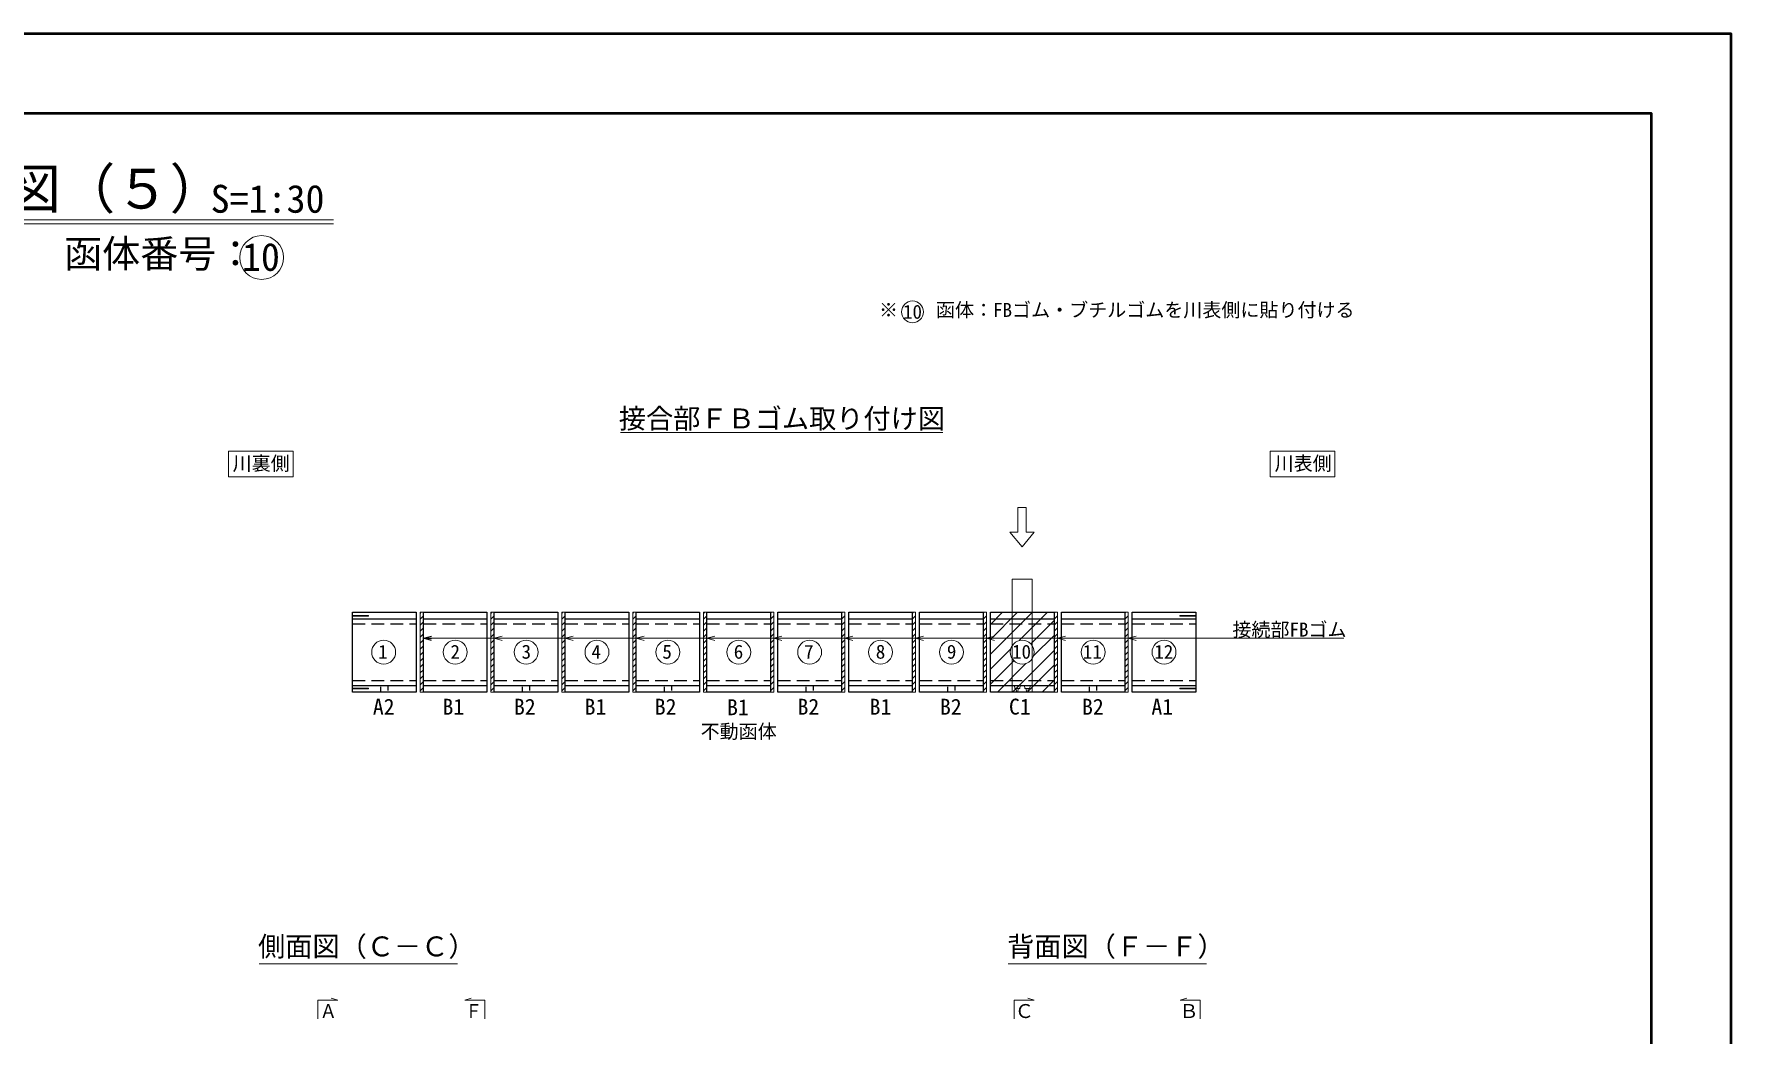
# Model space of a CAD drawing. Header units: millimetres. Extents: x 0 to 126150, y -2000 to 17820.
# Drawn here: x 113377 to 126150, y 10291 to 17820 of the extents above; entities that cross this region are included whole.
import ezdxf
from ezdxf.enums import TextEntityAlignment as Align

# ---------------------------------------------------------------- set-up
doc = ezdxf.new("R2010")
doc.units = ezdxf.units.MM
doc.header["$LTSCALE"] = 30
doc.linetypes.add('CENTER2', pattern=[28.575, 19.05, -3.175, 3.175, -3.175])
doc.linetypes.add('HIDDEN2', pattern=[4.7625, 3.175, -1.5875])
for name, color, linetype, lineweight in [('0その他', 7, 'Continuous', 13), ('0タイトル', 7, 'Continuous', 13), ('0中心線', 7, 'CENTER2', 5), ('0文字', 41, 'Continuous', 5), ('1Pca-BOX', 3, 'Continuous', 25), ('1アンカーボルト孔', 30, 'Continuous', 13), ('1グラウトホール', 1, 'HIDDEN2', 25), ('2現場打ち・増しコン', 1, 'HIDDEN2', 13), ('3FBゴム', 181, 'Continuous', 13), ('3機械式継手', 220, 'Continuous', 13), ('D-TTL', 2, 'Continuous', 50)]:
    doc.layers.add(name, color=color, linetype=linetype, lineweight=lineweight)
doc.styles.get("Standard").update_dxf_attribs({"font": 'MS Gothic.ttf'})
doc.styles.add('寸法文字', font='MS Gothic.ttf')
doc.dimstyles.new('1／30', dxfattribs={"dimscale": 30, "dimtxt": 3.5, "dimasz": 2, "dimexe": 0, "dimexo": 2, "dimgap": 0.3, "dimtad": 1, "dimdec": 0, "dimzin": 1, "dimdsep": 46, "dimtxsty": '寸法文字', "dimblk": 'OPEN30', "dimcen": 2.5, "dimclrd": 256, "dimclre": 256, "dimclrt": 256, "dimadec": 0, "dimazin": 0, "dimtfac": 1, "dimtdec": 0, "dimtmove": 0, "dimatfit": 3, "dimldrblk": 'OPEN30', "dimfxl": 1, "dimlwd": -1, "dimlwe": -1, "dimarcsym": 0})

# ---------------------------------------------------------------- blocks, each defined once
blk = doc.blocks.new('機械式継手1')
at = {"layer": '0中心線', "linetype": 'ByBlock', "ltscale": 0.1}
blk.add_line((0, -26), (120, -26), dxfattribs=at)
at = {"layer": '3機械式継手'}
for p, q in [((0, -23), (0, -29)), ((0, -23), (0, -29)), ((4, -23), (0, -23)), ((4, -29), (0, -29)), ((4, -23), (5, -23)), ((19, -23), (5, -23)), ((4, -29), (5, -30)), ((19, -30), (5, -30)), ((19, -30), (19, -23)), ((19, -24), (120, -24)), ((19, -28), (120, -28)), ((120, -28), (120, -24))]:
    blk.add_line(p, q, dxfattribs=at)
at = {"layer": '3機械式継手', "linetype": 'HIDDEN2', "ltscale": 0.6}
for p, q in [((19, -24), (0, -24)), ((19, -28), (0, -28)), ((5, -28), (5, -24)), ((8, -28), (8, -24))]:
    blk.add_line(p, q, dxfattribs=at)
blk = doc.blocks.new('機械式継手2')
at = {"layer": '0中心線', "linetype": 'ByBlock', "ltscale": 0.1}
blk.add_line((0, 26), (120, 26), dxfattribs=at)
at = {"layer": '3機械式継手'}
for p, q in [((0, 29), (0, 23)), ((0, 29), (0, 23)), ((4, 29), (0, 29)), ((4, 23), (0, 23)), ((4, 29), (5, 30)), ((19, 30), (5, 30)), ((19, 23), (5, 23)), ((4, 23), (5, 23)), ((19, 23), (19, 30)), ((19, 28), (120, 28)), ((19, 24), (120, 24)), ((120, 24), (120, 28))]:
    blk.add_line(p, q, dxfattribs=at)
at = {"layer": '3機械式継手', "linetype": 'HIDDEN2', "ltscale": 0.6}
for p, q in [((19, 28), (0, 28)), ((19, 24), (0, 24)), ((5, 24), (5, 28)), ((8, 24), (8, 28))]:
    blk.add_line(p, q, dxfattribs=at)
blk = doc.blocks.new('_Open30')
at = {"color": 0, "linetype": 'ByBlock', "lineweight": -2}
for p, q in [((-1, 0.27), (0, 0)), ((0, 0), (-1, -0.27)), ((0, 0), (-1, 0))]:
    blk.add_line(p, q, dxfattribs=at)

msp = doc.modelspace()

# ---------------------------------------------------------------- hatches: boundary and pattern name
at = {"layer": '0その他'}
h = msp.add_hatch(dxfattribs=at)
h.set_pattern_fill('ANSI31', color=256, scale=10, angle=180)
h.set_pattern_definition([(225, (51394.768, 969.464), (22.45064, -22.45064), [])])
h.paths.add_polyline_path([(116283, 12865.8), (116308, 12865.8), (116308, 13465.8), (116283, 13465.8)])
h = msp.add_hatch(dxfattribs=at)
h.set_pattern_fill('ANSI31', color=256, scale=10, angle=180)
h.set_pattern_definition([(225, (51928.268, 969.464), (22.45064, -22.45064), [])])
h.paths.add_polyline_path([(116816.5, 12865.8), (116841.5, 12865.8), (116841.5, 13465.8), (116816.5, 13465.8)])
h = msp.add_hatch(dxfattribs=at)
h.set_pattern_fill('ANSI31', color=256, scale=10, angle=180)
h.set_pattern_definition([(225, (52461.768, 969.464), (22.45064, -22.45064), [])])
h.paths.add_polyline_path([(117350, 12865.8), (117375, 12865.8), (117375, 13465.8), (117350, 13465.8)])
h = msp.add_hatch(dxfattribs=at)
h.set_pattern_fill('ANSI31', color=256, scale=10, angle=180)
h.set_pattern_definition([(225, (52995.268, 969.464), (22.45064, -22.45064), [])])
h.paths.add_polyline_path([(117883.5, 12865.8), (117908.5, 12865.8), (117908.5, 13465.8), (117883.5, 13465.8)])
h = msp.add_hatch(dxfattribs=at)
h.set_pattern_fill('ANSI31', color=256, scale=10, angle=180)
h.set_pattern_definition([(225, (53528.768, 969.464), (22.45064, -22.45064), [])])
h.paths.add_polyline_path([(118417, 12865.8), (118442, 12865.8), (118442, 13465.8), (118417, 13465.8)])
h = msp.add_hatch(dxfattribs=at)
h.set_pattern_fill('ANSI31', color=256, scale=10, angle=180)
h.set_pattern_definition([(225, (54032.268, 969.464), (22.45064, -22.45064), [])])
h.paths.add_polyline_path([(118920.5, 12865.8), (118945.5, 12865.8), (118945.5, 13465.8), (118920.5, 13465.8)])
h = msp.add_hatch(dxfattribs=at)
h.set_pattern_fill('ANSI31', color=256, scale=10, angle=180)
h.set_pattern_definition([(225, (54565.768, 969.464), (22.45064, -22.45064), [])])
h.paths.add_polyline_path([(119454, 12865.8), (119479, 12865.8), (119479, 13465.8), (119454, 13465.8)])
h = msp.add_hatch(dxfattribs=at)
h.set_pattern_fill('ANSI31', color=256, scale=10, angle=180)
h.set_pattern_definition([(225, (55099.268, 969.464), (22.45064, -22.45064), [])])
h.paths.add_polyline_path([(119987.5, 12865.8), (120012.5, 12865.8), (120012.5, 13465.8), (119987.5, 13465.8)])
h = msp.add_hatch(dxfattribs=at)
h.set_pattern_fill('ANSI31', color=256, scale=10, angle=180)
h.set_pattern_definition([(225, (55632.768, 969.464), (22.45064, -22.45064), [])])
h.paths.add_polyline_path([(120521, 12865.8), (120546, 12865.8), (120546, 13465.8), (120521, 13465.8)])
h = msp.add_hatch(dxfattribs=at)
h.set_pattern_fill('ANSI31', color=256, scale=25)
h.paths.add_polyline_path([(121054.5, 13465.8), (120576, 13465.8), (120576, 12865.8), (121054.5, 12865.8)])
h.paths.add_polyline_path([(120905.3, 13165.8, -1), (120725.3, 13165.8, -1)], flags=16)
h = msp.add_hatch(dxfattribs=at)
h.set_pattern_fill('ANSI31', color=256, scale=10, angle=180)
h.set_pattern_definition([(225, (56166.268, 969.464), (22.45064, -22.45064), [])])
h.paths.add_polyline_path([(121054.5, 12865.8), (121079.5, 12865.8), (121079.5, 13465.8), (121054.5, 13465.8)])
h = msp.add_hatch(dxfattribs=at)
h.set_pattern_fill('ANSI31', color=256, scale=10, angle=180)
h.set_pattern_definition([(225, (56699.768, 969.464), (22.45064, -22.45064), [])])
h.paths.add_polyline_path([(121588, 12865.8), (121613, 12865.8), (121613, 13465.8), (121588, 13465.8)])

# ---------------------------------------------------------------- linework, layer by layer
at = {"layer": '0タイトル'}
for p, q in [((111439.9, 16420), (115630.1, 16420)), ((111439.9, 16390), (115630.1, 16390)), ((120217.7, 14820), (117790.9, 14820)), ((115072.3, 10820), (116563.8, 10820)), ((120710.3, 10820), (122201.8, 10820))]:
    msp.add_line(p, q, dxfattribs=at)
msp.add_circle((115090.1, 16136.8), 165, dxfattribs=at)
at = {"layer": '0文字'}
for points in [[(114839.8, 14679.3), (115326.4, 14679.3), (115326.4, 14486.9), (114839.8, 14486.9)], [(122682.2, 14679.3), (123168.8, 14679.3), (123168.8, 14486.9), (122682.2, 14486.9)], [(120904.2, 14069.6), (120843.9, 14069.6), (120843.9, 14255.2), (120782.9, 14255.2), (120782.9, 14069.6), (120722.7, 14069.6), (120813.4, 13958.2)]]:
    msp.add_lwpolyline(points, close=True, dxfattribs=at)
for points in [[(115512.6, 10405.9), (115512.6, 10545), (115663.2, 10545), (115614.7, 10559.7)], [(116769.6, 10405.9), (116769.6, 10545), (116619, 10545), (116667.5, 10559.7)], [(120755.1, 10405.9), (120755.1, 10545), (120905.7, 10545), (120857.2, 10559.7)], [(122155.1, 10405.9), (122155.1, 10545), (122004.5, 10545), (122053, 10559.7)]]:
    msp.add_lwpolyline(points, dxfattribs=at)
for centre, radius in [((119989, 15727.4), 82.5), ((116008.8, 13165.8), 90), ((116547.3, 13165.8), 90), ((117080.8, 13165.8), 90), ((117614.3, 13165.8), 90), ((118147.8, 13165.8), 90), ((118681.3, 13165.8), 90), ((119214.8, 13165.8), 90), ((119748.3, 13165.8), 90), ((120281.8, 13165.8), 90), ((120815.3, 13165.8), 90), ((121348.8, 13165.8), 90), ((121882.3, 13165.8), 90)]:
    msp.add_circle(centre, radius, dxfattribs=at)
at = {"layer": '1Pca-BOX'}
for p, q in [((115774.5, 13415.8), (116253, 13415.8)), ((116308, 13415.8), (116786.5, 13415.8)), ((116841.5, 13415.8), (117320, 13415.8)), ((117375, 13415.8), (117853.5, 13415.8)), ((117908.5, 13415.8), (118387, 13415.8)), ((118442, 13415.8), (118920.5, 13415.8)), ((118975.5, 13415.8), (119454, 13415.8)), ((119509, 13415.8), (119987.5, 13415.8)), ((120042.5, 13415.8), (120521, 13415.8)), ((120576, 13415.8), (121054.5, 13415.8)), ((121109.5, 13415.8), (121588, 13415.8)), ((121643, 13415.8), (122121.5, 13415.8)), ((115774.5, 12915.8), (116253, 12915.8)), ((116308, 12915.8), (116786.5, 12915.8)), ((116841.5, 12915.8), (117320, 12915.8)), ((117375, 12915.8), (117853.5, 12915.8)), ((117908.5, 12915.8), (118387, 12915.8)), ((118442, 12915.8), (118920.5, 12915.8)), ((118975.5, 12915.8), (119454, 12915.8)), ((119509, 12915.8), (119987.5, 12915.8)), ((120042.5, 12915.8), (120521, 12915.8)), ((120576, 12915.8), (121054.5, 12915.8)), ((121109.5, 12915.8), (121588, 12915.8)), ((121643, 12915.8), (122121.5, 12915.8))]:
    msp.add_line(p, q, dxfattribs=at)
at = {"layer": '1Pca-BOX', "linetype": 'HIDDEN2'}
for p, q in [((115774.5, 13378.3), (116253, 13378.3)), ((116308, 13378.3), (116786.5, 13378.3)), ((116841.5, 13378.3), (117320, 13378.3)), ((117375, 13378.3), (117853.5, 13378.3)), ((117908.5, 13378.3), (118387, 13378.3)), ((118442, 13378.3), (118920.5, 13378.3)), ((118975.5, 13378.3), (119454, 13378.3)), ((119509, 13378.3), (119987.5, 13378.3)), ((120042.5, 13378.3), (120521, 13378.3)), ((120576, 13378.3), (121054.5, 13378.3)), ((121109.5, 13378.3), (121588, 13378.3)), ((121643, 13378.3), (122121.5, 13378.3)), ((115774.5, 12953.3), (116253, 12953.3)), ((116308, 12953.3), (116786.5, 12953.3)), ((116841.5, 12953.3), (117320, 12953.3)), ((117375, 12953.3), (117853.5, 12953.3)), ((117908.5, 12953.3), (118387, 12953.3)), ((118442, 12953.3), (118920.5, 12953.3)), ((118975.5, 12953.3), (119454, 12953.3)), ((119509, 12953.3), (119987.5, 12953.3)), ((120042.5, 12953.3), (120521, 12953.3)), ((120576, 12953.3), (121054.5, 12953.3)), ((121109.5, 12953.3), (121588, 12953.3)), ((121643, 12953.3), (122121.5, 12953.3))]:
    msp.add_line(p, q, dxfattribs=at)
at = {"layer": '1Pca-BOX'}
for points in [[(115774.5, 13465.8), (116253, 13465.8), (116253, 12865.8), (115774.5, 12865.8)], [(116308, 13465.8), (116786.5, 13465.8), (116786.5, 12865.8), (116308, 12865.8)], [(116841.5, 13465.8), (117320, 13465.8), (117320, 12865.8), (116841.5, 12865.8)], [(117375, 13465.8), (117853.5, 13465.8), (117853.5, 12865.8), (117375, 12865.8)], [(117908.5, 13465.8), (118387, 13465.8), (118387, 12865.8), (117908.5, 12865.8)], [(118442, 13465.8), (118920.5, 13465.8), (118920.5, 12865.8), (118442, 12865.8)], [(118975.5, 13465.8), (119454, 13465.8), (119454, 12865.8), (118975.5, 12865.8)], [(119509, 13465.8), (119987.5, 13465.8), (119987.5, 12865.8), (119509, 12865.8)], [(120042.5, 13465.8), (120521, 13465.8), (120521, 12865.8), (120042.5, 12865.8)], [(120576, 13465.8), (121054.5, 13465.8), (121054.5, 12865.8), (120576, 12865.8)], [(121109.5, 13465.8), (121588, 13465.8), (121588, 12865.8), (121109.5, 12865.8)], [(121643, 13465.8), (122121.5, 13465.8), (122121.5, 12865.8), (121643, 12865.8)]]:
    msp.add_lwpolyline(points, close=True, dxfattribs=at)
at = {"layer": '1アンカーボルト孔', "ltscale": 10}
for p, q in [((120770.3, 12893.3), (120772.8, 12865.8)), ((120845.3, 12893.3), (120847.8, 12865.8))]:
    msp.add_line(p, q, dxfattribs=at)
at = {"layer": '1アンカーボルト孔', "ltscale": 3}
for p, q in [((120772.8, 12865.8), (120782.8, 12865.8)), ((120782.8, 12865.8), (120785.3, 12893.3)), ((120847.8, 12865.8), (120857.8, 12865.8)), ((120857.8, 12865.8), (120860.3, 12893.3))]:
    msp.add_line(p, q, dxfattribs=at)
for points in [[(120759, 12893.3), (120756.5, 12915.8), (120799, 12915.8), (120796.5, 12893.3)], [(120834, 12893.3), (120831.5, 12915.8), (120874, 12915.8), (120871.5, 12893.3)]]:
    msp.add_lwpolyline(points, close=True, dxfattribs=at)
at = {"layer": '1グラウトホール', "ltscale": 0.4}
for points in [[(115987.5, 12915.8), (116040, 12915.8), (116040, 12865.8), (115987.5, 12865.8)], [(117054.5, 12915.8), (117107, 12915.8), (117107, 12865.8), (117054.5, 12865.8)], [(118121.5, 12915.8), (118174, 12915.8), (118174, 12865.8), (118121.5, 12865.8)], [(119188.5, 12915.8), (119241, 12915.8), (119241, 12865.8), (119188.5, 12865.8)], [(120255.5, 12915.8), (120308, 12915.8), (120308, 12865.8), (120255.5, 12865.8)], [(121322.5, 12915.8), (121375, 12915.8), (121375, 12865.8), (121322.5, 12865.8)]]:
    msp.add_lwpolyline(points, close=True, dxfattribs=at)
at = {"layer": '2現場打ち・増しコン', "linetype": 'Continuous'}
for p, q in [((120740.3, 13715.8), (120740.3, 13465.8)), ((120890.3, 13715.8), (120740.3, 13715.8)), ((120890.3, 13715.8), (120890.3, 13515.8)), ((120890.3, 13715.8), (120890.3, 13465.8))]:
    msp.add_line(p, q, dxfattribs=at)
at = {"layer": '2現場打ち・増しコン', "linetype": 'Continuous', "ltscale": 0.2}
for p, q in [((120740.3, 13465.8), (120740.3, 12865.8)), ((120890.3, 13465.8), (120890.3, 12865.8))]:
    msp.add_line(p, q, dxfattribs=at)
at = {"layer": '3FBゴム', "linetype": 'ByBlock'}
for points in [[(116283, 13465.8), (116308, 13465.8), (116308, 12865.8), (116283, 12865.8)], [(116816.5, 13465.8), (116841.5, 13465.8), (116841.5, 12865.8), (116816.5, 12865.8)], [(117350, 13465.8), (117375, 13465.8), (117375, 12865.8), (117350, 12865.8)], [(117883.5, 13465.8), (117908.5, 13465.8), (117908.5, 12865.8), (117883.5, 12865.8)], [(118417, 13465.8), (118442, 13465.8), (118442, 12865.8), (118417, 12865.8)], [(118920.5, 13465.8), (118945.5, 13465.8), (118945.5, 12865.8), (118920.5, 12865.8)], [(119454, 13465.8), (119479, 13465.8), (119479, 12865.8), (119454, 12865.8)], [(119987.5, 13465.8), (120012.5, 13465.8), (120012.5, 12865.8), (119987.5, 12865.8)], [(120521, 13465.8), (120546, 13465.8), (120546, 12865.8), (120521, 12865.8)], [(121054.5, 13465.8), (121079.5, 13465.8), (121079.5, 12865.8), (121054.5, 12865.8)], [(121588, 13465.8), (121613, 13465.8), (121613, 12865.8), (121588, 12865.8)]]:
    msp.add_lwpolyline(points, close=True, dxfattribs=at)
at = {"layer": 'D-TTL'}
for points in [[(100920, 0), (126150, 0), (126150, 17820), (100920, 17820)], [(101520, 600), (125550, 600), (125550, 17220), (101520, 17220)]]:
    msp.add_lwpolyline(points, close=True, dxfattribs=at)

# ---------------------------------------------------------------- block references
at = {"color": 2}
for name, p in [('機械式継手1', (115774.5, 13465.8)), ('機械式継手2', (115774.5, 12865.8))]:
    msp.add_blockref(name, p, dxfattribs=at)
at = {"color": 2, "xscale": -1, "rotation": 359.9999999999986}
for name, p in [('機械式継手1', (122121.5, 13465.8)), ('機械式継手2', (122121.5, 12865.8))]:
    msp.add_blockref(name, p, dxfattribs=at)
at = {"layer": '0文字', "xscale": 60, "yscale": 60, "zscale": 60, "rotation": 180}
for p in [(116841.5, 13270.8), (117375, 13270.8), (117908.5, 13270.8), (118442, 13270.8), (118945.5, 13270.8), (119479, 13270.8), (120012.5, 13270.8), (120546, 13270.8), (121079.5, 13270.8), (121613, 13270.8)]:
    msp.add_blockref('_Open30', p, dxfattribs=at)

# ---------------------------------------------------------------- texts
at = {"layer": '0タイトル'}
for s, height, p in [('函体構造図（５）', 300, (111533.4, 16505)), ('S=1:30', 210, (114706.4, 16473.9))]:
    msp.add_text(s, height=height, dxfattribs=at).set_placement(p)
msp.add_text('函体番号：', height=210, dxfattribs=at).set_placement((113603.9, 15997.8), align=Align.BOTTOM_LEFT)
msp.add_text('10', height=210, dxfattribs=at).set_placement((115084.9, 16141.5), align=Align.MIDDLE_CENTER)
msp.add_text('接合部ＦＢゴム取り付け図', height=150, dxfattribs=at).set_placement((119006.3, 14850), align=Align.CENTER)
for s, p in [('側面図（Ｃ－Ｃ）', (115881.8, 10830.5)), ('背面図（Ｆ－Ｆ）', (121519.8, 10830.5))]:
    msp.add_text(s, height=150, dxfattribs=at).set_placement(p, align=Align.BOTTOM_CENTER)
at = {"layer": '0文字', "style": '寸法文字'}
msp.add_text('10', height=105, dxfattribs=at).set_placement((119989, 15727.4), align=Align.MIDDLE)
for s, p in [('川裏側', (114872.2, 14534.4)), ('川表側', (122714.6, 14534.4)), ('Ｃ', (120759.2, 10411.4)), ('Ｂ', (121998.4, 10411.4))]:
    msp.add_text(s, height=105, dxfattribs=at).set_placement(p)
at = {"layer": '0文字', "width": 0.9}
for s, p in [('Ａ', (115528, 10411.4)), ('Ｆ', (116621.6, 10411.4))]:
    msp.add_text(s, height=105, dxfattribs=at).set_placement(p)
at = {"layer": '0文字', "insert": (119737, 15794.7), "char_height": 105, "width": 3548.707, "attachment_point": 1, "style": '寸法文字'}
msp.add_mtext('※    函体：FBゴム・ブチルゴムを川表側に貼り付ける', dxfattribs=at)
at = {"layer": '0文字', "style": '寸法文字'}
for s, insert, char_height, attachment_point in [('接続部FBゴム', (122826.4, 13271.5), 105, 8), ('1', (116003.1, 13168.2), 105, 5), ('2', (116547.5, 13168.2), 105, 5), ('3', (117082.5, 13168.2), 105, 5), ('4', (117608.6, 13168.2), 105, 5), ('5', (118142.1, 13168.2), 105, 5), ('6', (118679.5, 13168.2), 105, 5), ('7', (119209.1, 13168.2), 105, 5), ('8', (119748.5, 13168.2), 105, 5), ('9', (120283.5, 13168.2), 105, 5), ('10', (120809.6, 13168.2), 105, 5), ('11', (121343.1, 13168.2), 105, 5), ('12', (121880.5, 13168.2), 105, 5), ('A2', (116009.2, 12754.8), 120, 5), ('B1', (116533.4, 12754.8), 120, 5), ('B2', (117071.1, 12754.8), 120, 5), ('B1', (117602.8, 12754.8), 120, 5), ('B2', (118131, 12754.8), 120, 5), ('B1', (118675.1, 12751.1), 120, 5), ('B2', (119205.6, 12754.8), 120, 5), ('B1', (119747.8, 12754.8), 120, 5), ('B2', (120277.3, 12754.8), 120, 5), ('C1', (120796.6, 12754.8), 120, 5), ('B2', (121346.7, 12754.8), 120, 5), ('A1', (121869, 12754.8), 120, 5), ('不動函体', (118680.7, 12562.8), 105, 5)]:
    msp.add_mtext(s, dxfattribs=dict(at, insert=insert, char_height=char_height, attachment_point=attachment_point))

# ---------------------------------------------------------------- leaders
at = {"layer": '0文字'}
msp.add_leader([(116308, 13270.8), (123235.9, 13270.8)], dimstyle='1／30', override={"dimgap": 0.3, "dimtad": 0}, dxfattribs=at)

doc.saveas('drawing.dxf')
